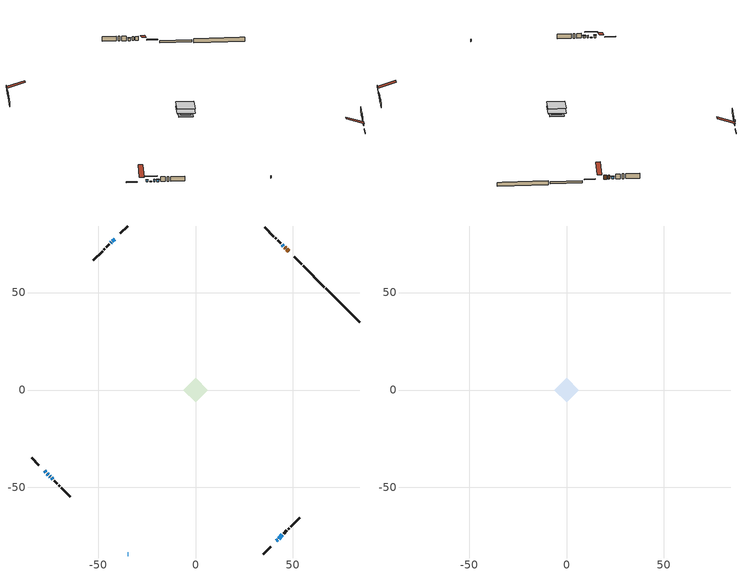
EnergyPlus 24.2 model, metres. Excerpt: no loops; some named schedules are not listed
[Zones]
conditioned space
 floor adiabatic (Floor2 construction): -3.39,0 0,3.39 3.39,0 0,-3.39 z0.91
 floor adiabatic (AdiabaticFloorConstruction): -6.25,0 0,6.25 6.25,0 0,-6.25 z0.91
 floor foundation (Slab1 construction): -5.01,0 0,5.01 5.01,0 0,-5.01 z-1.22
 floor foundation (Slab2 construction): -3.39,0 0,3.39 3.39,0 0,-3.39 z-0.65
 wall outside (RimJoist1 construction): 34.85,-84.13 38.62,-80.36 / -84.13,-34.85 -80.36,-38.62 / -34.85,84.13 -38.62,80.36 / 54.51,64.47 50.74,68.24 z0.91:1.21
 wall outside (AdiabaticWallConstruction 1): 47.82,71.16 46.85,72.13 / 46.19,72.79 45.79,73.19 z0.91:2.94
 wall outside (AdiabaticWallConstruction): 41.54,-77.44 42.13,-76.85 / -74.84,-44.14 -74.51,-44.47 / 42.79,-76.19 44.62,-74.36 / -34.85,-84.13 -34.39,-84.13 / 45.14,73.85 44.42,74.57 / -43.27,75.71 -43.51,75.47 z0.91:2.13; -77.44,-41.54 -76.8,-42.19 / -73.86,-45.12 -73.14,-45.84 z0.91:1.93; -76.14,-42.84 -75.49,-43.49 z0.91:1.22; -41.54,77.44 -42.62,76.37 z0.91:2.94
 wall outside (Wall1 construction): 45.28,-73.7 46.91,-72.07 / -72.48,-46.5 -70.85,-48.13 / -44.17,74.81 -45.8,73.18 / 43.76,75.22 42.13,76.85 z0.91:3.35
 wall outside (Wall2 construction): 47.56,-71.42 48.14,-70.84 / -70.19,-48.79 -69.62,-49.36 / -46.45,72.53 -47.03,71.95 / 41.47,77.51 40.9,78.08 z0.91:3.35
 wall outside (Wall3 construction): 48.8,-70.19 53.53,-65.45 / -68.96,-50.02 -64.23,-54.75 / -47.69,71.3 -52.42,66.56 / 40.24,78.74 35.51,83.48 z0.91:3.35
 wall foundation (FoundationWall1 construction): 66.82,52.16,-1.22 66.82,52.16,0.91 82.4,36.58,0.91 82.4,36.58,0.8 84.13,34.85,0.8 84.13,34.85,-1.22
 wall foundation (FoundationWall2 construction): 66.16,52.82 55.17,63.81 z-0.65:0.35
 window (WindowConstruction 6): 41.54,-77.44 42.13,-76.85 z0.91:2.13
 window (WindowConstruction 5): -77.44,-41.54 -76.8,-42.18 z0.91:1.92
 window (WindowConstruction 9): -76.14,-42.84 -75.49,-43.49 z0.91:1.21
 window (WindowConstruction 7): -74.84,-44.14 -74.51,-44.47 z0.91:2.13
 window (WindowConstruction): 42.79,-76.19 44.62,-74.36 z0.91:2.13
 window (WindowConstruction 1): -73.86,-45.12 -73.14,-45.84 z0.91:1.92
 window (WindowConstruction 8): -34.85,-84.13 -34.39,-84.13 z0.91:2.13
 window (WindowConstruction 2): 45.13,73.85 44.42,74.56 z0.91:2.13
 window (WindowConstruction 3): -41.54,77.44 -42.62,76.37 z0.91:2.94
 window (WindowConstruction 4): -43.27,75.71 -43.51,75.47 z0.91:2.13
 door (Door): 47.82,71.16 46.85,72.13 z0.91:2.94
 door (Door 1): 46.19,72.79 45.79,73.19 z0.91:2.94
 ceiling adiabatic (AdiabaticFloorConstruction): 0,-6.25 6.25,0 0,6.25 -6.25,0 z0.91
attic - vented
 floor to conditioned space (Floor1 construction Reversed): -6.25,0 0,6.25 6.25,0 0,-6.25 z3.35
 roof outside (Roof1 construction): 40.88,-78.1,3.35 34.8,-72.02,6.22 33.19,-73.62,6.22 39.28,-79.7,3.35; -78.1,-40.88,3.35 -72.02,-34.8,6.22 -73.62,-33.19,6.22 -79.7,-39.28,3.35; -40.88,78.1,3.35 -34.8,72.02,6.22 -33.19,73.62,6.22 -39.28,79.7,3.35; 48.48,70.5,3.35 42.4,64.42,6.22 44,62.81,6.22 50.08,68.9,3.35
shading: -76.65,-42.33 -77.59,-41.4 -77.88,-41.69 -76.95,-42.62 z2.13; -73.63,-45.35 -78.01,-40.97 -78.3,-41.27 -73.92,-45.65 z3.85; -73,-45.99 -74,-44.98 -74.29,-45.27 -73.29,-46.28 z2.13; 44.27,74.71 45.28,73.7 45.57,74 44.57,75 z2.33; -42.76,76.22 -41.4,77.59 -41.69,77.88 -43.05,76.51 z3.14
[Building]
Building 1: Terrain=Suburbs
[Site:Location]
Toronto City Centre_ON: Latitude {deg}=43.63; Longitude {deg}=-79.39; Time Zone {hr}=-5; Elevation {m}=77; Keep Site Location Information=Yes
[Site:GroundTemperature:Shallow]
5.01852, 3.26908, 3.12898, 3.95918, 7.29196, 10.6092, 13.4851, 15.3069, 15.4617, 13.9799, 11.1774, 7.9619
[Site:WaterMainsTemperature]
Calculation Method=Schedule; Temperature Schedule=mains temperature schedule
[Material] Roughness=Rough; Thermal Absorptance=0.9
Name | Thickness {m} | Conductivity {W/m-K} | Density {kg/m3} | Specific Heat {J/kg-K} | Solar Absorptance | Visible Absorptance
asphalt or fiberglass shingles | 0.00635 | 0.162714 | 1121.4 | 1465.45 | 0.4 | 0.4
ceiling loosefill ins | 0.169333 | 0.0480833 | 16.02 | 1046.75 | 0.7 | 0.7
ceiling stud and cavity | 0.1397 | 0.156483 | 65.682 | 1177.47 | 0.7 | 0.7
concrete 4.0 in. | 0.1016 | 1.803125 | 2242.8 | 837.4 | 0.7 | 0.7
concrete 8.0 in. | 0.2032 | 1.803125 | 2242.8 | 837.4 | 0.7 | 0.7
door material | 0.04445 | 0.327969 | 512.64 | 1214.23 | 0.7 | 0.7
exterior vertical ins | 0.0507304 | 0.029427 | 32.04 | 1214.23 | 0.7 | 0.7
exterior vertical ins 1 | 0.00108814 | 0.029427 | 32.04 | 1214.23 | 0.7 | 0.7
floor covering | 0.0127 | 9.015625 | 54.468 | 1339.84 | 0.6 | 0.6
floor covering 1 | 0.0127 | 0.0433444 | 54.468 | 1339.84 | 0.6 | 0.6
floor rigid ins; wall rigid ins | 0.512978 | 0.029427 | 32.04 | 1214.23 | 0.7 | 0.7
floor stud and cavity | 0.0889 | 0.621767 | 50.32683 | 1063.81 | 0.7 | 0.7
floor stud and cavity 1 | 0.1397 | 1.75129 | 37.0049 | 1207.88 | 0.7 | 0.7
furniture material conditioned space 1 | 0.1524 | 0.115458 | 640.8 | 1214.23 | 0.6 | 0.6
gypsum board | 0.0127 | 0.160291 | 801 | 837.4 | 0.6 | 0.6
gypsum board 1 | 0.0127 | 0.160291 | 801 | 837.4 | 0.7 | 0.7
osb sheathing 0.5 in. | 0.0127 | 0.115458 | 512.64 | 1214.23 | 0.7 | 0.7
osb sheathing 0.75 in. | 0.01905 | 0.115458 | 512.64 | 1214.23 | 0.7 | 0.7
osb sheathing 2.0 in. | 0.0508 | 0.115458 | 512.64 | 1214.23 | 0.7 | 0.7
rim joist rigid ins | 0.051816 | 0.029427 | 32.04 | 1214.23 | 0.7 | 0.7
rim joist stud and cavity | 0.0508 | 0.245365 | 125.044 | 1163.47 | 0.6 | 0.6
wall stud and cavity | 0.1397 | 0.10277 | 139.0536 | 1170.24 | 0.7 | 0.7
wall stud and cavity 1 | 0.1397 | 0.101847 | 139.0536 | 1170.24 | 0.7 | 0.7
wall stud and cavity 2 | 0.1397 | 0.0942262 | 139.0536 | 1170.24 | 0.7 | 0.7
wall stud and cavity 3 | 0.0889 | 0.380278 | 52.3479 | 1209.89 | 0.7 | 0.7
wall stud and cavity 4 | 0.0889 | 0.391764 | 83.0341 | 1211.67 | 0.7 | 0.7
wood siding | 0.0254 | 0.102417 | 544.68 | 1172.36 | 0.4 | 0.4
wood siding 1; wood siding 2; wood siding 3 | 0.0254 | 0.102417 | 544.68 | 1172.36 | 0.7 | 0.7
[WindowMaterial:SimpleGlazingSystem]
Name | U-Factor {W/m2-K} | Solar Heat Gain Coefficient
WindowMaterial | 2.9236 | 0.66
WindowMaterial 1 | 4.755325 | 0.65
WindowMaterial 2 | 4.56625 | 0.66
WindowMaterial 3 | 2.93496 | 0.62
WindowMaterial 4 | 5.78702 | 0.59
WindowMaterial 5 | 4.83084 | 0.65
WindowMaterial 6 | 2.94007 | 0.65
WindowMaterial 7 | 2.97868 | 0.61
WindowMaterial 8 | 6.45532 | 0.55
[Construction]
AdiabaticFloorConstruction: floor stud and cavity 1, floor rigid ins, osb sheathing 0.75 in., floor covering 1
AdiabaticWallConstruction: wood siding 2, wall rigid ins, wall stud and cavity 3, gypsum board
AdiabaticWallConstruction 1: wood siding 3, wall rigid ins, wall stud and cavity 3, gypsum board
Door; Door 1: door material
Floor1 construction Reversed: gypsum board, ceiling stud and cavity, ceiling loosefill ins
Floor2 construction: floor stud and cavity, floor covering
FoundationWall1 construction: concrete 8.0 in., gypsum board 1
FoundationWall2 construction: concrete 8.0 in.
furniture construction conditioned space 1: furniture material conditioned space 1
PartitionWallConstruction: gypsum board, wall stud and cavity 4, gypsum board
RimJoist1 construction: wood siding 1, rim joist rigid ins, osb sheathing 2.0 in., rim joist stud and cavity
Roof1 construction: asphalt or fiberglass shingles
Slab1 construction; Slab2 construction: concrete 4.0 in.
Wall1 construction: wood siding, osb sheathing 0.5 in., wall stud and cavity, gypsum board
Wall2 construction: wood siding, osb sheathing 0.5 in., wall stud and cavity 1, gypsum board
Wall3 construction: wood siding, osb sheathing 0.5 in., wall stud and cavity 2, gypsum board
WindowConstruction: WindowMaterial
WindowConstruction 1: WindowMaterial 1
WindowConstruction 2: WindowMaterial 2
WindowConstruction 3: WindowMaterial 3
WindowConstruction 4: WindowMaterial 4
WindowConstruction 5: WindowMaterial 5
WindowConstruction 6: WindowMaterial 6
WindowConstruction 7; WindowConstruction 8: WindowMaterial 7
WindowConstruction 9: WindowMaterial 8
[Zone] Multiplier=1; Part of Total Floor Area=Yes
Name | Volume {m3}
attic - vented | 36.335
conditioned space | 309
[Space]
Name | Zone | Volume {m3}
attic - vented 1 | attic - vented | 36.335
conditioned space 1 | conditioned space | 309
[ZoneInfiltration:EffectiveLeakageArea]
infil attic - vented 1: Zone or Space=attic - vented 1; Schedule=Always On Discrete; Effective Air Leakage Area {cm2}=3285.89; Stack Coefficient=0.000199444; Wind Coefficient=9.54181e-06
[ZoneMixing]
whole house fan mix: Zone or Space=attic - vented; Schedule=Always On Continuous; Design Flow Rate Calculation Method=Flow/Zone; Design Flow Rate {m3/s}=0; Source Zone or Space=conditioned space
[SurfaceProperty:ExposedFoundationPerimeter] Exposed Perimeter Calculation Method=TotalExposedPerimeter
Name | Total Exposed Perimeter {m}
Slab1 | 24.485
Slab2 | 15.545
[InternalMass] Zone or ZoneList=conditioned space; Space or SpaceList=conditioned space 1
Name | Construction | Surface Area {m2}
furniture mass conditioned space 1 | furniture construction conditioned space 1 | 69.6442
partition wall mass | PartitionWallConstruction | 151.16
[Lights]
interior lighting: Zone or ZoneList or Space or SpaceList=conditioned space 1; Schedule=interior lighting schedule; Design Level Calculation Method=LightingLevel; Lighting Level {W}=343.2; Return Air Fraction=0; Fraction Radiant=0.6; Fraction Visible=0.2; Fraction Replaceable=1
[People]
occupants: Zone or ZoneList or Space or SpaceList=conditioned space 1; Number of People Schedule=occupants schedule; Number of People Calculation Method=People; Number of People=3; Fraction Radiant=0.314171; Sensible Heat Fraction=0.56303; Activity Level Schedule=occupants activity schedule; Carbon Dioxide Generation Rate {m3/s-W}=0; Enable ASHRAE 55 Comfort Warnings=No; Mean Radiant Temperature Calculation Type=EnclosureAveraged
[ElectricEquipment] Zone or ZoneList or Space or SpaceList=conditioned space 1; Design Level Calculation Method=EquipmentLevel
Name | Schedule | Design Level {W} | Fraction Latent | Fraction Radiant | Fraction Lost
clothes dryer | clothes dryer schedule | 140.772 | 0.015 | 0.081 | 0.85
clothes washer | clothes washer schedule | 32.1985 | 0.03 | 0.162 | 0.7
cooking range | cooking range schedule | 215.147 | 0.08 | 0.432 | 0.2
dishwasher | dishwasher schedule | 66.8632 | 0.3 | 0.18 | 0.4
fridge | fridge schedule | 72.9452 | 0 | 0.6 | 0
mech vent bath fan 0 | mech vent bath fan 0 schedule | 50.2 | 0 | 0 | 1
mech vent bath fan 1 | mech vent bath fan 1 schedule | 50.2 | 0 | 0 | 1
mech vent house fan | mech vent house fan schedule | 0 | 0 | 0 | 1
mech vent house fan cfis | mech vent house fan cfis schedule | 0 | 0 | 0 | 0
mech vent range fan 0 | mech vent range fan 0 schedule | 57 | 0 | 0 | 1
misc plug loads | misc plug loads schedule | 494.7 | 0.045 | 0.513 | 0.1
whole house fan | Always On Discrete | 0 | 0 | 0 | 1
[OtherEquipment] Zone or ZoneList or Space or SpaceList=conditioned space 1; Design Level Calculation Method=EquipmentLevel
Name | Fuel Type | Schedule | Design Level {W} | Fraction Latent | Fraction Radiant | Fraction Lost
clothes dryer 1 | Electricity | clothes dryer schedule | 0 | 0.015 | 0.081 | 0.85
cooking range 1 | Electricity | cooking range schedule | 0 | 0.08 | 0.432 | 0.2
general water use latent | None | general water use schedule | 62.594 | 1 | 0 | 0
general water use sensible | None | general water use schedule | -61.6891 | 0 | 0.6 | 0
mech vent house fan latent load | None | Always On Discrete | 0 | 1 | 0 | 0
mech vent house fan sensible load | None | Always On Discrete | 0 | 0 | 0 | 0
water heater energy adjustment1 | NaturalGas | Always On Discrete | 0.01 | 0 | 0 | 1
[ZoneInfiltration:DesignFlowRate] Zone or ZoneList or Space or SpaceList=conditioned space 1; Schedule=Always On Discrete; Design Flow Rate Calculation Method=Flow/Zone; Design Flow Rate {m3/s}=0
infil flow; natural vent flow; whole house fan flow
[AvailabilityManager:Scheduled]
central ac and furnace airloop Availability Manager: Schedule=Always On Discrete
[Foundation:Kiva] Initial Indoor Air Temperature {C}=18; Wall Depth Below Slab {m}=0.2032; Custom Block Z Position 1 {m}=0
Name | Wall Height Above Grade {m} | Custom Block Material Name 1 | Custom Block Depth 1 {m} | Custom Block X Position 1 {m}
Foundation Kiva 1 | 0.910011 | exterior vertical ins | 2.13 | 0.2159
Foundation Kiva 2 | 0.350002 | exterior vertical ins 1 | 0.999988 | 0.2032
[Foundation:Kiva:Settings]
Soil Conductivity {W/m-K}=0.849921; Soil Density {kg/m3}=1842.3; Soil Specific Heat {J/kg-K}=418.7; Ground Solar Absorptivity=0.9; Ground Thermal Absorptivity=0.9; Ground Surface Roughness {m}=0.03; Far-Field Width {m}=40; Deep-Ground Boundary Condition=ZeroFlux; Deep-Ground Depth {m}=40; Minimum Cell Dimension {m}=0.2; Maximum Cell Growth Coefficient=3; Simulation Timestep=Timestep
[Exterior:Lights]
exterior lighting: Schedule=exterior lighting schedule; Design Level {W}=75.6
[EnergyManagementSystem:GlobalVariable]
central_ac_and_furnace_airloop_Fan_RTF
infil_program_Qfan
infil_program_Qinf
natural_vent_program_Qnv
natural_vent_program_Qwhf
[EnergyManagementSystem:Sensor]
Name | Output:Variable or Output:Meter Index Key | Output:Variable or Output:Meter
airflow_gain | infil flow | Infiltration Sensible Heat Gain Energy
airflow_gain_1 | natural vent flow | Infiltration Sensible Heat Gain Energy
airflow_gain_2 | whole house fan flow | Infiltration Sensible Heat Gain Energy
airflow_loss | infil flow | Infiltration Sensible Heat Loss Energy
airflow_loss_1 | natural vent flow | Infiltration Sensible Heat Loss Energy
airflow_loss_2 | whole house fan flow | Infiltration Sensible Heat Loss Energy
clg_load_cond |  | Cooling:EnergyTransfer:Zone:CONDITIONED SPACE
clg_sp_s; clg_sp_s_1 | cooling setpoint | Schedule Value
clothes_dryer_exhaust_0_sch_s | clothes dryer exhaust 0 schedule | Schedule Value
cool_season | cooling season schedule | Schedule Value
htg_load_cond |  | Heating:EnergyTransfer:Zone:CONDITIONED SPACE
htg_sp_s; htg_sp_s_1 | heating setpoint | Schedule Value
ig_ee_conv | clothes dryer | Electric Equipment Convective Heating Energy
ig_ee_conv_2 | cooking range | Electric Equipment Convective Heating Energy
ig_ee_conv_4 | fridge | Electric Equipment Convective Heating Energy
ig_ee_conv_5 | misc plug loads | Electric Equipment Convective Heating Energy
ig_ee_conv_6 | whole house fan | Electric Equipment Convective Heating Energy
ig_ee_rad | clothes dryer | Electric Equipment Radiant Heating Energy
ig_ee_rad_2 | cooking range | Electric Equipment Radiant Heating Energy
ig_ee_rad_4 | fridge | Electric Equipment Radiant Heating Energy
ig_ee_rad_5 | misc plug loads | Electric Equipment Radiant Heating Energy
ig_ee_rad_6 | whole house fan | Electric Equipment Radiant Heating Energy
ig_lgt_conv | interior lighting | Lights Convective Heating Energy
ig_lgt_rad | interior lighting | Lights Radiant Heating Energy
ig_lgt_vis | interior lighting | Lights Visible Radiation Heating Energy
ig_oe_conv | clothes dryer 1 | Other Equipment Convective Heating Energy
ig_oe_conv_1 | cooking range 1 | Other Equipment Convective Heating Energy
ig_oe_conv_2 | general water use latent | Other Equipment Convective Heating Energy
ig_oe_conv_3 | general water use sensible | Other Equipment Convective Heating Energy
ig_oe_conv_4 | water heater energy adjustment1 | Other Equipment Convective Heating Energy
ig_oe_rad | clothes dryer 1 | Other Equipment Radiant Heating Energy
ig_oe_rad_1 | cooking range 1 | Other Equipment Radiant Heating Energy
ig_oe_rad_2 | general water use latent | Other Equipment Radiant Heating Energy
ig_oe_rad_3 | general water use sensible | Other Equipment Radiant Heating Energy
ig_oe_rad_4 | water heater energy adjustment1 | Other Equipment Radiant Heating Energy
ig_ppl_conv | occupants | People Convective Heating Energy
ig_ppl_rad | occupants | People Radiant Heating Energy
im_conv | furniture mass conditioned space 1 | Surface Inside Face Convection Heat Gain Energy
im_conv_1 | partition wall mass | Surface Inside Face Convection Heat Gain Energy
im_ig | furniture mass conditioned space 1 | Surface Inside Face Internal Gains Radiation Heat Gain Energy
im_ig_1 | partition wall mass | Surface Inside Face Internal Gains Radiation Heat Gain Energy
im_lgt | furniture mass conditioned space 1 | Surface Inside Face Lights Radiation Heat Gain Energy
im_lgt_1 | partition wall mass | Surface Inside Face Lights Radiation Heat Gain Energy
im_sol | furniture mass conditioned space 1 | Surface Inside Face Solar Radiation Heat Gain Energy
im_sol_1 | partition wall mass | Surface Inside Face Solar Radiation Heat Gain Energy
im_surf | furniture mass conditioned space 1 | Surface Inside Face Net Surface Thermal Radiation Heat Gain Energy
im_surf_1 | partition wall mass | Surface Inside Face Net Surface Thermal Radiation Heat Gain Energy
mech_vent_bath_fan_0_sch_s | mech vent bath fan 0 schedule | Schedule Value
mech_vent_bath_fan_1_sch_s | mech vent bath fan 1 schedule | Schedule Value
mech_vent_range_fan_0_sch_s | mech vent range fan 0 schedule | Schedule Value
mv_conv | mech vent bath fan 0 | Electric Equipment Convective Heating Energy
mv_conv_1 | mech vent bath fan 1 | Electric Equipment Convective Heating Energy
mv_conv_2 | mech vent house fan | Electric Equipment Convective Heating Energy
mv_conv_3 | mech vent house fan cfis | Electric Equipment Convective Heating Energy
mv_conv_4 | mech vent range fan 0 | Electric Equipment Convective Heating Energy
mv_conv_5 | mech vent house fan latent load | Other Equipment Convective Heating Energy
mv_conv_6 | mech vent house fan sensible load | Other Equipment Convective Heating Energy
mv_rad | mech vent bath fan 0 | Electric Equipment Radiant Heating Energy
mv_rad_1 | mech vent bath fan 1 | Electric Equipment Radiant Heating Energy
mv_rad_2 | mech vent house fan | Electric Equipment Radiant Heating Energy
mv_rad_3 | mech vent house fan cfis | Electric Equipment Radiant Heating Energy
mv_rad_4 | mech vent range fan 0 | Electric Equipment Radiant Heating Energy
mv_rad_5 | mech vent house fan latent load | Other Equipment Radiant Heating Energy
mv_rad_6 | mech vent house fan sensible load | Other Equipment Radiant Heating Energy
natural_vent_s | natural vent schedule | Schedule Value
out_pb_s |  | Site Outdoor Air Barometric Pressure
out_wt_s |  | Site Outdoor Air Humidity Ratio
site_vw_s |  | Site Wind Speed
ss_back_out | Window1 | Surface Window Shortwave from Zone Back Out Window Heat Transfer Rate
ss_back_out_1 | Window10 | Surface Window Shortwave from Zone Back Out Window Heat Transfer Rate
ss_back_out_2 | Window11 | Surface Window Shortwave from Zone Back Out Window Heat Transfer Rate
ss_back_out_3 | Window2 | Surface Window Shortwave from Zone Back Out Window Heat Transfer Rate
ss_back_out_4 | Window3 | Surface Window Shortwave from Zone Back Out Window Heat Transfer Rate
ss_back_out_5 | Window5 | Surface Window Shortwave from Zone Back Out Window Heat Transfer Rate
ss_back_out_6 | Window6 | Surface Window Shortwave from Zone Back Out Window Heat Transfer Rate
ss_back_out_7 | Window7 | Surface Window Shortwave from Zone Back Out Window Heat Transfer Rate
ss_back_out_8 | Window8 | Surface Window Shortwave from Zone Back Out Window Heat Transfer Rate
ss_back_out_9 | Window9 | Surface Window Shortwave from Zone Back Out Window Heat Transfer Rate
ss_conv | Door1 | Surface Inside Face Convection Heat Gain Energy
ss_conv_1 | Door3 | Surface Inside Face Convection Heat Gain Energy
ss_conv_10 | Window8 | Surface Inside Face Convection Heat Gain Energy
ss_conv_11 | Window9 | Surface Inside Face Convection Heat Gain Energy
ss_conv_2 | Window1 | Surface Inside Face Convection Heat Gain Energy
ss_conv_3 | Window10 | Surface Inside Face Convection Heat Gain Energy
ss_conv_4 | Window11 | Surface Inside Face Convection Heat Gain Energy
ss_conv_5 | Window2 | Surface Inside Face Convection Heat Gain Energy
ss_conv_6 | Window3 | Surface Inside Face Convection Heat Gain Energy
ss_conv_7 | Window5 | Surface Inside Face Convection Heat Gain Energy
ss_conv_8 | Window6 | Surface Inside Face Convection Heat Gain Energy
ss_conv_9 | Window7 | Surface Inside Face Convection Heat Gain Energy
ss_ig | Door1 | Surface Inside Face Internal Gains Radiation Heat Gain Energy
ss_ig_1 | Door3 | Surface Inside Face Internal Gains Radiation Heat Gain Energy
ss_ig_10 | Window8 | Surface Inside Face Internal Gains Radiation Heat Gain Energy
ss_ig_11 | Window9 | Surface Inside Face Internal Gains Radiation Heat Gain Energy
ss_ig_2 | Window1 | Surface Inside Face Internal Gains Radiation Heat Gain Energy
ss_ig_3 | Window10 | Surface Inside Face Internal Gains Radiation Heat Gain Energy
ss_ig_4 | Window11 | Surface Inside Face Internal Gains Radiation Heat Gain Energy
ss_ig_5 | Window2 | Surface Inside Face Internal Gains Radiation Heat Gain Energy
ss_ig_6 | Window3 | Surface Inside Face Internal Gains Radiation Heat Gain Energy
ss_ig_7 | Window5 | Surface Inside Face Internal Gains Radiation Heat Gain Energy
ss_ig_8 | Window6 | Surface Inside Face Internal Gains Radiation Heat Gain Energy
ss_ig_9 | Window7 | Surface Inside Face Internal Gains Radiation Heat Gain Energy
ss_lgt | Door1 | Surface Inside Face Lights Radiation Heat Gain Energy
ss_lgt_1 | Door3 | Surface Inside Face Lights Radiation Heat Gain Energy
ss_sol | Door1 | Surface Inside Face Solar Radiation Heat Gain Energy
ss_sol_1 | Door3 | Surface Inside Face Solar Radiation Heat Gain Energy
ss_surf | Door1 | Surface Inside Face Net Surface Thermal Radiation Heat Gain Energy
ss_surf_1 | Door3 | Surface Inside Face Net Surface Thermal Radiation Heat Gain Energy
ss_surf_10 | Window8 | Surface Inside Face Net Surface Thermal Radiation Heat Gain Energy
ss_surf_11 | Window9 | Surface Inside Face Net Surface Thermal Radiation Heat Gain Energy
ss_surf_2 | Window1 | Surface Inside Face Net Surface Thermal Radiation Heat Gain Energy
ss_surf_3 | Window10 | Surface Inside Face Net Surface Thermal Radiation Heat Gain Energy
ss_surf_4 | Window11 | Surface Inside Face Net Surface Thermal Radiation Heat Gain Energy
ss_surf_5 | Window2 | Surface Inside Face Net Surface Thermal Radiation Heat Gain Energy
ss_surf_6 | Window3 | Surface Inside Face Net Surface Thermal Radiation Heat Gain Energy
ss_surf_7 | Window5 | Surface Inside Face Net Surface Thermal Radiation Heat Gain Energy
ss_surf_8 | Window6 | Surface Inside Face Net Surface Thermal Radiation Heat Gain Energy
ss_surf_9 | Window7 | Surface Inside Face Net Surface Thermal Radiation Heat Gain Energy
ss_trans_in | Window1 | Surface Window Transmitted Solar Radiation Rate
ss_trans_in_1 | Window10 | Surface Window Transmitted Solar Radiation Rate
ss_trans_in_2 | Window11 | Surface Window Transmitted Solar Radiation Rate
ss_trans_in_3 | Window2 | Surface Window Transmitted Solar Radiation Rate
ss_trans_in_4 | Window3 | Surface Window Transmitted Solar Radiation Rate
ss_trans_in_5 | Window5 | Surface Window Transmitted Solar Radiation Rate
ss_trans_in_6 | Window6 | Surface Window Transmitted Solar Radiation Rate
ss_trans_in_7 | Window7 | Surface Window Transmitted Solar Radiation Rate
ss_trans_in_8 | Window8 | Surface Window Transmitted Solar Radiation Rate
ss_trans_in_9 | Window9 | Surface Window Transmitted Solar Radiation Rate
ss_trans_out | Window1 | Surface Inside Face Initial Transmitted Diffuse Transmitted Out Window Solar Radiation Rate
ss_trans_out_1 | Window10 | Surface Inside Face Initial Transmitted Diffuse Transmitted Out Window Solar Radiation Rate
ss_trans_out_2 | Window11 | Surface Inside Face Initial Transmitted Diffuse Transmitted Out Window Solar Radiation Rate
ss_trans_out_3 | Window2 | Surface Inside Face Initial Transmitted Diffuse Transmitted Out Window Solar Radiation Rate
ss_trans_out_4 | Window3 | Surface Inside Face Initial Transmitted Diffuse Transmitted Out Window Solar Radiation Rate
ss_trans_out_5 | Window5 | Surface Inside Face Initial Transmitted Diffuse Transmitted Out Window Solar Radiation Rate
ss_trans_out_6 | Window6 | Surface Inside Face Initial Transmitted Diffuse Transmitted Out Window Solar Radiation Rate
ss_trans_out_7 | Window7 | Surface Inside Face Initial Transmitted Diffuse Transmitted Out Window Solar Radiation Rate
ss_trans_out_8 | Window8 | Surface Inside Face Initial Transmitted Diffuse Transmitted Out Window Solar Radiation Rate
ss_trans_out_9 | Window9 | Surface Inside Face Initial Transmitted Diffuse Transmitted Out Window Solar Radiation Rate
s_conv | Floor1 | Surface Inside Face Convection Heat Gain Energy
s_conv_1 | Floor2 | Surface Inside Face Convection Heat Gain Energy
s_conv_10 | Slab1 | Surface Inside Face Convection Heat Gain Energy
s_conv_11 | Slab2 | Surface Inside Face Convection Heat Gain Energy
s_conv_12 | Wall1:135 | Surface Inside Face Convection Heat Gain Energy
s_conv_13 | Wall1:225 | Surface Inside Face Convection Heat Gain Energy
s_conv_14 | Wall1:315 | Surface Inside Face Convection Heat Gain Energy
s_conv_15 | Wall1:45 | Surface Inside Face Convection Heat Gain Energy
s_conv_16 | Wall2:135 | Surface Inside Face Convection Heat Gain Energy
s_conv_17 | Wall2:225 | Surface Inside Face Convection Heat Gain Energy
s_conv_18 | Wall2:315 | Surface Inside Face Convection Heat Gain Energy
s_conv_19 | Wall2:45 | Surface Inside Face Convection Heat Gain Energy
s_conv_2 | FoundationWall1 | Surface Inside Face Convection Heat Gain Energy
s_conv_20 | Wall3:135 | Surface Inside Face Convection Heat Gain Energy
s_conv_21 | Wall3:225 | Surface Inside Face Convection Heat Gain Energy
s_conv_22 | Wall3:315 | Surface Inside Face Convection Heat Gain Energy
